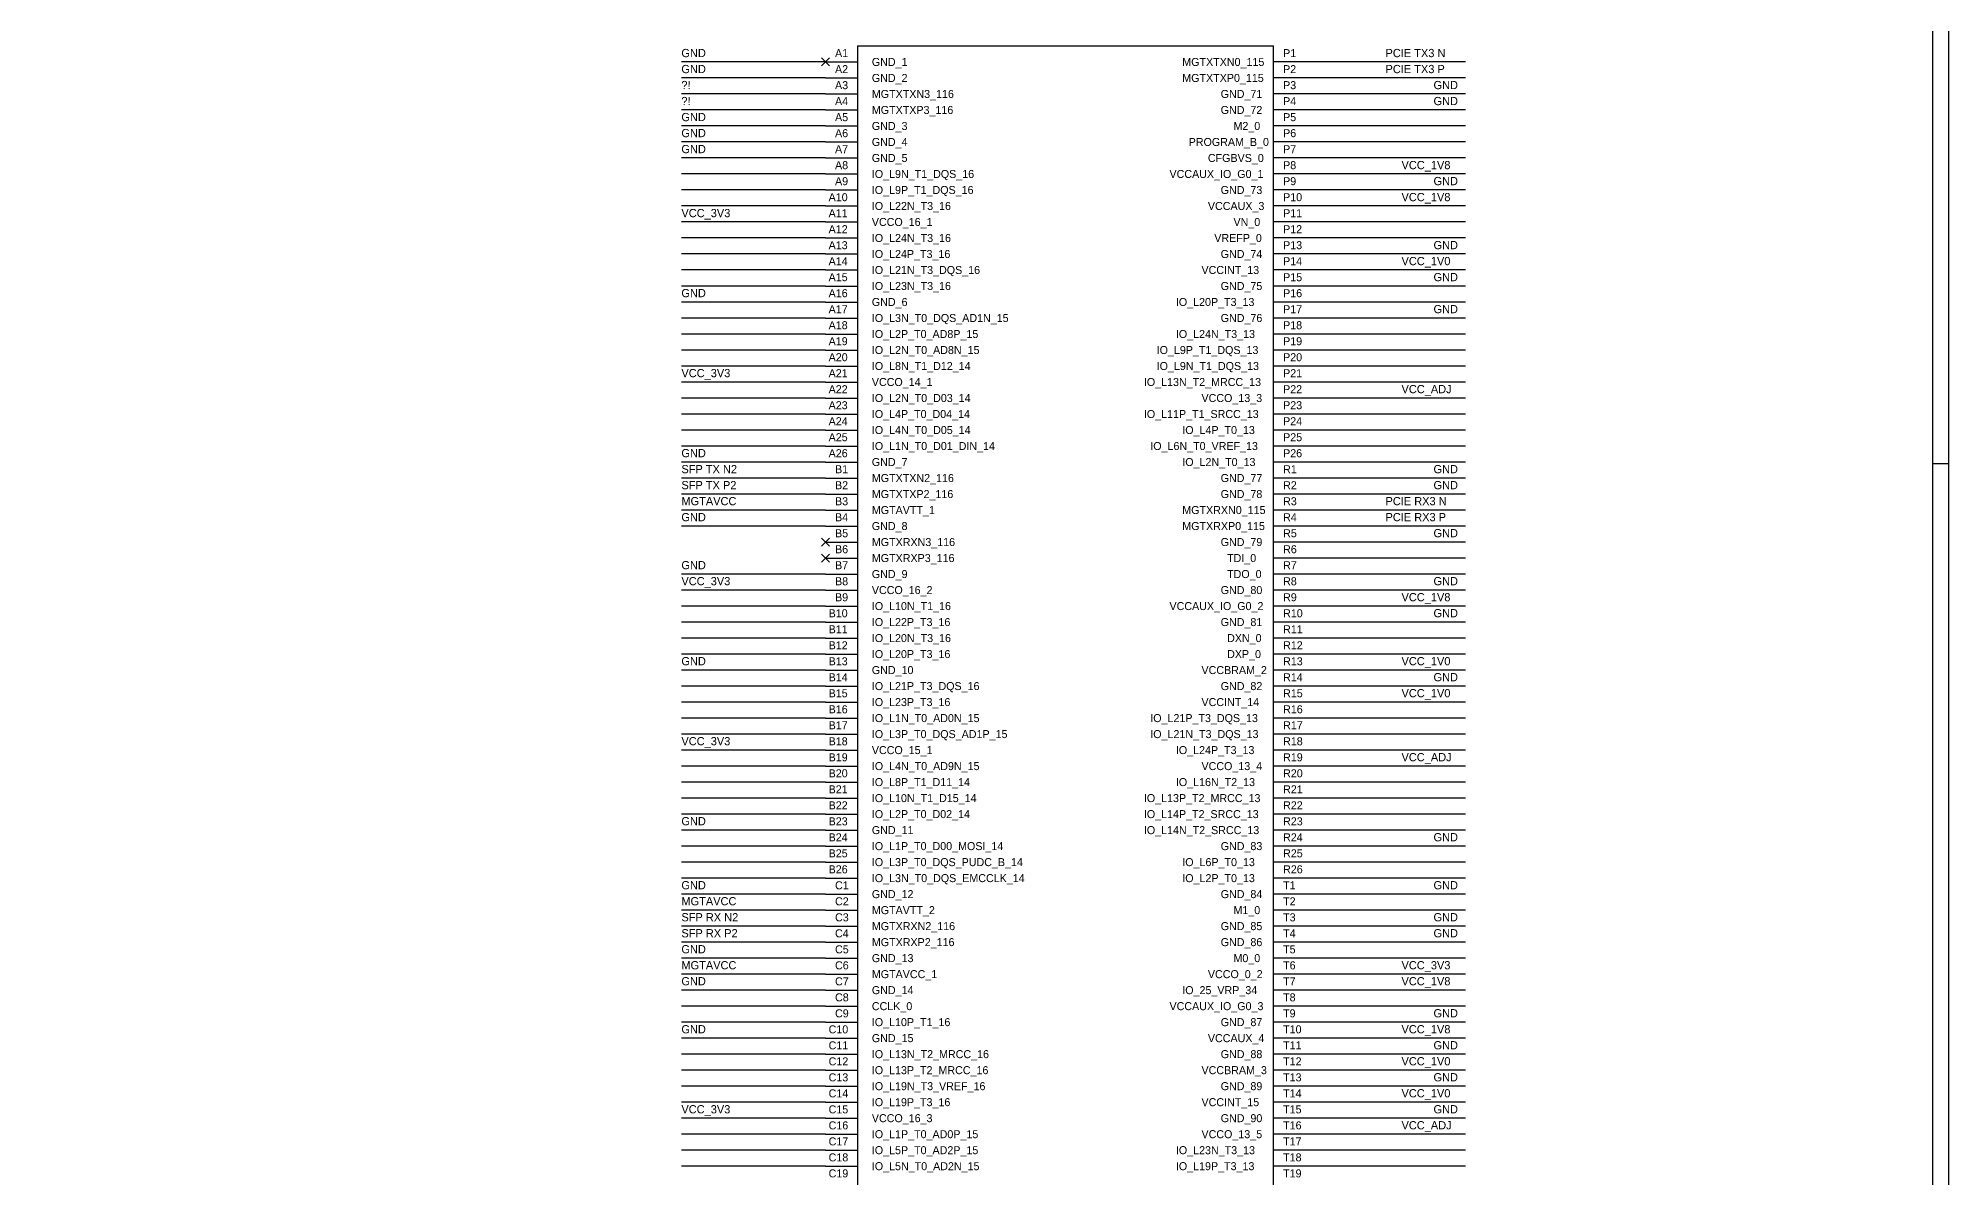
# Model space of a CAD drawing. Extents: x -3 to 747, y 3 to 1202.
# Drawn here: x 444 to 747.3, y 784 to 964.9 of the extents above; entities that cross this region are included whole.
import ezdxf

# ---------------------------------------------------------------- set-up
doc = ezdxf.new("R2010")
doc.units = 0

msp = doc.modelspace()

# ---------------------------------------------------------------- linework, layer by layer
at = {"layer": 'PARTS'}
for p, q in [((568.325, 961.771), (569.595, 960.501)), ((569.595, 961.771), (568.325, 960.501)), ((568.96, 961.136), (574.04, 961.136)), ((568.96, 958.596), (574.04, 958.596)), ((645.16, 961.136), (640.08, 961.136)), ((645.16, 958.596), (640.08, 958.596)), ((568.96, 956.056), (574.04, 956.056)), ((645.16, 956.056), (640.08, 956.056)), ((568.96, 953.516), (574.04, 953.516)), ((645.16, 953.516), (640.08, 953.516)), ((568.96, 950.976), (574.04, 950.976)), ((645.16, 950.976), (640.08, 950.976)), ((568.96, 948.436), (574.04, 948.436)), ((645.16, 948.436), (640.08, 948.436)), ((568.96, 945.896), (574.04, 945.896)), ((568.96, 943.356), (574.04, 943.356)), ((645.16, 945.896), (640.08, 945.896)), ((645.16, 943.356), (640.08, 943.356)), ((568.96, 940.816), (574.04, 940.816)), ((645.16, 940.816), (640.08, 940.816)), ((568.96, 938.276), (574.04, 938.276)), ((645.16, 938.276), (640.08, 938.276)), ((568.96, 935.736), (574.04, 935.736)), ((645.16, 935.736), (640.08, 935.736)), ((568.96, 933.196), (574.04, 933.196)), ((645.16, 933.196), (640.08, 933.196)), ((568.96, 930.656), (574.04, 930.656)), ((568.96, 928.116), (574.04, 928.116)), ((645.16, 930.656), (640.08, 930.656)), ((645.16, 928.116), (640.08, 928.116)), ((568.96, 925.576), (574.04, 925.576)), ((645.16, 925.576), (640.08, 925.576)), ((568.96, 923.036), (574.04, 923.036)), ((645.16, 923.036), (640.08, 923.036)), ((568.96, 920.496), (574.04, 920.496)), ((645.16, 920.496), (640.08, 920.496)), ((568.96, 917.956), (574.04, 917.956)), ((645.16, 917.956), (640.08, 917.956)), ((568.96, 915.416), (574.04, 915.416)), ((568.96, 912.876), (574.04, 912.876)), ((645.16, 915.416), (640.08, 915.416)), ((645.16, 912.876), (640.08, 912.876)), ((568.96, 910.336), (574.04, 910.336)), ((645.16, 910.336), (640.08, 910.336)), ((568.96, 907.796), (574.04, 907.796)), ((645.16, 907.796), (640.08, 907.796)), ((568.96, 905.256), (574.04, 905.256)), ((645.16, 905.256), (640.08, 905.256)), ((568.96, 902.716), (574.04, 902.716)), ((645.16, 902.716), (640.08, 902.716)), ((568.96, 900.176), (574.04, 900.176)), ((645.16, 900.176), (640.08, 900.176)), ((568.96, 897.636), (574.04, 897.636)), ((568.96, 895.096), (574.04, 895.096)), ((645.16, 897.636), (640.08, 897.636)), ((645.16, 895.096), (640.08, 895.096)), ((568.96, 892.556), (574.04, 892.556)), ((645.16, 892.556), (640.08, 892.556)), ((568.96, 890.016), (574.04, 890.016)), ((645.16, 890.016), (640.08, 890.016)), ((568.325, 885.571), (569.595, 884.301)), ((569.595, 885.571), (568.325, 884.301)), ((568.96, 887.476), (574.04, 887.476)), ((645.16, 887.476), (640.08, 887.476)), ((568.325, 883.031), (569.595, 881.761)), ((569.595, 883.031), (568.325, 881.761)), ((568.96, 884.936), (574.04, 884.936)), ((645.16, 884.936), (640.08, 884.936)), ((568.96, 882.396), (574.04, 882.396)), ((568.96, 879.856), (574.04, 879.856)), ((645.16, 882.396), (640.08, 882.396)), ((645.16, 879.856), (640.08, 879.856)), ((568.96, 877.316), (574.04, 877.316)), ((645.16, 877.316), (640.08, 877.316)), ((568.96, 874.776), (574.04, 874.776)), ((645.16, 874.776), (640.08, 874.776)), ((568.96, 872.236), (574.04, 872.236)), ((645.16, 872.236), (640.08, 872.236)), ((568.96, 869.696), (574.04, 869.696)), ((645.16, 869.696), (640.08, 869.696)), ((568.96, 867.156), (574.04, 867.156)), ((568.96, 864.616), (574.04, 864.616)), ((645.16, 867.156), (640.08, 867.156)), ((645.16, 864.616), (640.08, 864.616)), ((568.96, 862.076), (574.04, 862.076)), ((645.16, 862.076), (640.08, 862.076)), ((568.96, 859.536), (574.04, 859.536)), ((645.16, 859.536), (640.08, 859.536)), ((568.96, 856.996), (574.04, 856.996)), ((645.16, 856.996), (640.08, 856.996)), ((568.96, 854.456), (574.04, 854.456)), ((645.16, 854.456), (640.08, 854.456)), ((568.96, 851.916), (574.04, 851.916)), ((568.96, 849.376), (574.04, 849.376)), ((645.16, 851.916), (640.08, 851.916)), ((645.16, 849.376), (640.08, 849.376)), ((568.96, 846.836), (574.04, 846.836)), ((645.16, 846.836), (640.08, 846.836)), ((568.96, 844.296), (574.04, 844.296)), ((645.16, 844.296), (640.08, 844.296)), ((568.96, 841.756), (574.04, 841.756)), ((645.16, 841.756), (640.08, 841.756)), ((568.96, 839.216), (574.04, 839.216)), ((645.16, 839.216), (640.08, 839.216)), ((568.96, 836.676), (574.04, 836.676)), ((568.96, 834.136), (574.04, 834.136)), ((645.16, 836.676), (640.08, 836.676)), ((645.16, 834.136), (640.08, 834.136)), ((568.96, 831.596), (574.04, 831.596)), ((645.16, 831.596), (640.08, 831.596)), ((568.96, 829.056), (574.04, 829.056)), ((645.16, 829.056), (640.08, 829.056)), ((568.96, 826.516), (574.04, 826.516)), ((645.16, 826.516), (640.08, 826.516)), ((568.96, 823.976), (574.04, 823.976)), ((645.16, 823.976), (640.08, 823.976)), ((568.96, 821.436), (574.04, 821.436)), ((568.96, 818.896), (574.04, 818.896)), ((645.16, 821.436), (640.08, 821.436)), ((645.16, 818.896), (640.08, 818.896)), ((568.96, 816.356), (574.04, 816.356)), ((645.16, 816.356), (640.08, 816.356)), ((568.96, 813.816), (574.04, 813.816)), ((645.16, 813.816), (640.08, 813.816)), ((568.96, 811.276), (574.04, 811.276)), ((645.16, 811.276), (640.08, 811.276)), ((568.96, 808.736), (574.04, 808.736)), ((645.16, 808.736), (640.08, 808.736)), ((568.96, 806.196), (574.04, 806.196)), ((568.96, 803.656), (574.04, 803.656)), ((645.16, 806.196), (640.08, 806.196)), ((645.16, 803.656), (640.08, 803.656)), ((568.96, 801.116), (574.04, 801.116)), ((645.16, 801.116), (640.08, 801.116)), ((568.96, 798.576), (574.04, 798.576)), ((645.16, 798.576), (640.08, 798.576)), ((568.96, 796.036), (574.04, 796.036)), ((645.16, 796.036), (640.08, 796.036)), ((568.96, 793.496), (574.04, 793.496)), ((645.16, 793.496), (640.08, 793.496)), ((568.96, 790.956), (574.04, 790.956)), ((645.16, 790.956), (640.08, 790.956)), ((568.96, 788.416), (574.04, 788.416)), ((568.96, 785.876), (574.04, 785.876)), ((645.16, 788.416), (640.08, 788.416)), ((645.16, 785.876), (640.08, 785.876))]:
    msp.add_line(p, q, dxfattribs=at)
for points in [[(574.04, 963.676), (640.08, 963.676)], [(574.04, 963.676), (574.04, 102.616)], [(640.08, 102.616), (640.08, 963.676)]]:
    msp.add_lwpolyline(points, dxfattribs=at)
at = {"layer": 'TITLE'}
for points in [[(-2.54, 2.54), (747.268, 2.54), (747.268, 1202.436), (-2.54, 1202.436)], [(0, 5.08), (744.728, 5.08), (744.728, 1199.896), (0, 1199.896)]]:
    msp.add_lwpolyline(points, close=True, dxfattribs=at)
msp.add_lwpolyline([(744.728, 897.382), (747.268, 897.382)], dxfattribs=at)
at = {"layer": 'WIRE'}
for points in [[(568.96, 961.136), (546.1, 961.136)], [(568.96, 958.596), (546.1, 958.596)], [(670.56, 961.136), (645.16, 961.136)], [(670.56, 958.596), (645.16, 958.596)], [(568.96, 956.056), (546.1, 956.056)], [(670.56, 956.056), (645.16, 956.056)], [(568.96, 953.516), (546.1, 953.516)], [(670.56, 953.516), (645.16, 953.516)], [(568.96, 950.976), (546.1, 950.976)], [(670.56, 950.976), (645.16, 950.976)], [(568.96, 948.436), (546.1, 948.436)], [(670.56, 948.436), (645.16, 948.436)], [(568.96, 945.896), (546.1, 945.896)], [(568.96, 943.356), (546.1, 943.356)], [(670.56, 945.896), (645.16, 945.896)], [(670.56, 943.356), (645.16, 943.356)], [(568.96, 940.816), (546.1, 940.816)], [(670.56, 940.816), (645.16, 940.816)], [(568.96, 938.276), (546.1, 938.276)], [(670.56, 938.276), (645.16, 938.276)], [(568.96, 935.736), (546.1, 935.736)], [(670.56, 935.736), (645.16, 935.736)], [(568.96, 933.196), (546.1, 933.196)], [(670.56, 933.196), (645.16, 933.196)], [(568.96, 930.656), (546.1, 930.656)], [(568.96, 928.116), (546.1, 928.116)], [(670.56, 930.656), (645.16, 930.656)], [(670.56, 928.116), (645.16, 928.116)], [(568.96, 925.576), (546.1, 925.576)], [(670.56, 925.576), (645.16, 925.576)], [(568.96, 923.036), (546.1, 923.036)], [(670.56, 923.036), (645.16, 923.036)], [(568.96, 920.496), (546.1, 920.496)], [(670.56, 920.496), (645.16, 920.496)], [(568.96, 917.956), (546.1, 917.956)], [(670.56, 917.956), (645.16, 917.956)], [(568.96, 915.416), (546.1, 915.416)], [(568.96, 912.876), (546.1, 912.876)], [(670.56, 915.416), (645.16, 915.416)], [(670.56, 912.876), (645.16, 912.876)], [(568.96, 910.336), (546.1, 910.336)], [(670.56, 910.336), (645.16, 910.336)], [(568.96, 907.796), (546.1, 907.796)], [(670.56, 907.796), (645.16, 907.796)], [(568.96, 905.256), (546.1, 905.256)], [(670.56, 905.256), (645.16, 905.256)], [(568.96, 902.716), (546.1, 902.716)], [(670.56, 902.716), (645.16, 902.716)], [(568.96, 900.176), (546.1, 900.176)], [(670.56, 900.176), (645.16, 900.176)], [(568.96, 897.636), (546.1, 897.636)], [(568.96, 895.096), (546.1, 895.096)], [(670.56, 897.636), (645.16, 897.636)], [(670.56, 895.096), (645.16, 895.096)], [(568.96, 892.556), (546.1, 892.556)], [(670.56, 892.556), (645.16, 892.556)], [(568.96, 890.016), (546.1, 890.016)], [(670.56, 890.016), (645.16, 890.016)], [(568.96, 887.476), (546.1, 887.476)], [(670.56, 887.476), (645.16, 887.476)], [(670.56, 884.936), (645.16, 884.936)], [(568.96, 879.856), (546.1, 879.856)], [(670.56, 882.396), (645.16, 882.396)], [(670.56, 879.856), (645.16, 879.856)], [(568.96, 877.316), (546.1, 877.316)], [(670.56, 877.316), (645.16, 877.316)], [(568.96, 874.776), (546.1, 874.776)], [(670.56, 874.776), (645.16, 874.776)], [(568.96, 872.236), (546.1, 872.236)], [(670.56, 872.236), (645.16, 872.236)], [(568.96, 869.696), (546.1, 869.696)], [(670.56, 869.696), (645.16, 869.696)], [(568.96, 867.156), (546.1, 867.156)], [(568.96, 864.616), (546.1, 864.616)], [(670.56, 867.156), (645.16, 867.156)], [(670.56, 864.616), (645.16, 864.616)], [(568.96, 862.076), (546.1, 862.076)], [(670.56, 862.076), (645.16, 862.076)], [(568.96, 859.536), (546.1, 859.536)], [(670.56, 859.536), (645.16, 859.536)], [(568.96, 856.996), (546.1, 856.996)], [(670.56, 856.996), (645.16, 856.996)], [(568.96, 854.456), (546.1, 854.456)], [(670.56, 854.456), (645.16, 854.456)], [(568.96, 851.916), (546.1, 851.916)], [(568.96, 849.376), (546.1, 849.376)], [(670.56, 851.916), (645.16, 851.916)], [(670.56, 849.376), (645.16, 849.376)], [(568.96, 846.836), (546.1, 846.836)], [(670.56, 846.836), (645.16, 846.836)], [(568.96, 844.296), (546.1, 844.296)], [(670.56, 844.296), (645.16, 844.296)], [(568.96, 841.756), (546.1, 841.756)], [(670.56, 841.756), (645.16, 841.756)], [(568.96, 839.216), (546.1, 839.216)], [(670.56, 839.216), (645.16, 839.216)], [(568.96, 836.676), (546.1, 836.676)], [(568.96, 834.136), (546.1, 834.136)], [(670.56, 836.676), (645.16, 836.676)], [(670.56, 834.136), (645.16, 834.136)], [(568.96, 831.596), (546.1, 831.596)], [(670.56, 831.596), (645.16, 831.596)], [(568.96, 829.056), (546.1, 829.056)], [(670.56, 829.056), (645.16, 829.056)], [(568.96, 826.516), (546.1, 826.516)], [(670.56, 826.516), (645.16, 826.516)], [(568.96, 823.976), (546.1, 823.976)], [(670.56, 823.976), (645.16, 823.976)], [(568.96, 821.436), (546.1, 821.436)], [(568.96, 818.896), (546.1, 818.896)], [(670.56, 821.436), (645.16, 821.436)], [(670.56, 818.896), (645.16, 818.896)], [(568.96, 816.356), (546.1, 816.356)], [(670.56, 816.356), (645.16, 816.356)], [(568.96, 813.816), (546.1, 813.816)], [(670.56, 813.816), (645.16, 813.816)], [(568.96, 811.276), (546.1, 811.276)], [(670.56, 811.276), (645.16, 811.276)], [(568.96, 808.736), (546.1, 808.736)], [(670.56, 808.736), (645.16, 808.736)], [(568.96, 806.196), (546.1, 806.196)], [(568.96, 803.656), (546.1, 803.656)], [(670.56, 806.196), (645.16, 806.196)], [(670.56, 803.656), (645.16, 803.656)], [(568.96, 801.116), (546.1, 801.116)], [(670.56, 801.116), (645.16, 801.116)], [(568.96, 798.576), (546.1, 798.576)], [(670.56, 798.576), (645.16, 798.576)], [(568.96, 796.036), (546.1, 796.036)], [(670.56, 796.036), (645.16, 796.036)], [(568.96, 793.496), (546.1, 793.496)], [(670.56, 793.496), (645.16, 793.496)], [(568.96, 790.956), (546.1, 790.956)], [(670.56, 790.956), (645.16, 790.956)], [(568.96, 788.416), (546.1, 788.416)], [(568.96, 785.876), (546.1, 785.876)], [(670.56, 788.416), (645.16, 788.416)], [(670.56, 785.876), (645.16, 785.876)]]:
    msp.add_lwpolyline(points, dxfattribs=at)

# ---------------------------------------------------------------- texts
at = {"layer": 'PARTS'}
for s, p in [('A1', (570.484, 961.898)), ('GND_1', (576.326, 960.501)), ('MGTXTXN0_115', (625.602, 960.501)), ('P1', (641.604, 961.898)), ('A2', (570.484, 959.358)), ('GND_2', (576.326, 957.961)), ('MGTXTXP0_115', (625.602, 957.961)), ('P2', (641.604, 959.358)), ('A3', (570.484, 956.818)), ('A4', (570.484, 954.278)), ('MGTXTXN3_116', (576.326, 955.421)), ('GND_71', (631.698, 955.421)), ('P3', (641.604, 956.818)), ('P4', (641.604, 954.278)), ('A5', (570.484, 951.738)), ('MGTXTXP3_116', (576.326, 952.881)), ('GND_72', (631.698, 952.881)), ('P5', (641.604, 951.738)), ('A6', (570.484, 949.198)), ('GND_3', (576.326, 950.341)), ('M2_0', (633.73, 950.341)), ('P6', (641.604, 949.198)), ('A7', (570.484, 946.658)), ('GND_4', (576.326, 947.801)), ('GND_5', (576.326, 945.261)), ('PROGRAM_B_0', (626.618, 947.801)), ('CFGBVS_0', (629.666, 945.261)), ('P7', (641.604, 946.658)), ('A8', (570.484, 944.118)), ('IO_L9N_T1_DQS_16', (576.326, 942.721)), ('VCCAUX_IO_G0_1', (623.57, 942.721)), ('P8', (641.604, 944.118)), ('A10', (569.468, 939.038)), ('A9', (570.484, 941.578)), ('IO_L9P_T1_DQS_16', (576.326, 940.181)), ('GND_73', (631.698, 940.181)), ('P9', (641.604, 941.578)), ('P10', (641.604, 939.038)), ('A11', (569.468, 936.498)), ('IO_L22N_T3_16', (576.326, 937.641)), ('VCCAUX_3', (629.666, 937.641)), ('P11', (641.604, 936.498)), ('A12', (569.468, 933.958)), ('VCCO_16_1', (576.326, 935.101)), ('VN_0', (633.73, 935.101)), ('P12', (641.604, 933.958)), ('A13', (569.468, 931.418)), ('IO_L24N_T3_16', (576.326, 932.561)), ('IO_L24P_T3_16', (576.326, 930.021)), ('VREFP_0', (630.682, 932.561)), ('GND_74', (631.698, 930.021)), ('P13', (641.604, 931.418)), ('A14', (569.468, 928.878)), ('IO_L21N_T3_DQS_16', (576.326, 927.481)), ('VCCINT_13', (628.65, 927.481)), ('P14', (641.604, 928.878)), ('A15', (569.468, 926.338)), ('A16', (569.468, 923.798)), ('IO_L23N_T3_16', (576.326, 924.941)), ('GND_75', (631.698, 924.941)), ('P15', (641.604, 926.338)), ('P16', (641.604, 923.798)), ('A17', (569.468, 921.258)), ('GND_6', (576.326, 922.401)), ('IO_L20P_T3_13', (624.586, 922.401)), ('P17', (641.604, 921.258)), ('A18', (569.468, 918.718)), ('IO_L3N_T0_DQS_AD1N_15', (576.326, 919.861)), ('GND_76', (631.698, 919.861)), ('P18', (641.604, 918.718)), ('A19', (569.468, 916.178)), ('IO_L2P_T0_AD8P_15', (576.326, 917.321)), ('IO_L2N_T0_AD8N_15', (576.326, 914.781)), ('IO_L9P_T1_DQS_13', (621.538, 914.781)), ('IO_L24N_T3_13', (624.586, 917.321)), ('P19', (641.604, 916.178)), ('A20', (569.468, 913.638)), ('IO_L8N_T1_D12_14', (576.326, 912.241)), ('IO_L9N_T1_DQS_13', (621.538, 912.241)), ('P20', (641.604, 913.638)), ('A21', (569.468, 911.098)), ('A22', (569.468, 908.558)), ('VCCO_14_1', (576.326, 909.701)), ('IO_L13N_T2_MRCC_13', (619.506, 909.701)), ('P21', (641.604, 911.098)), ('P22', (641.604, 908.558)), ('A23', (569.468, 906.018)), ('IO_L2N_T0_D03_14', (576.326, 907.161)), ('VCCO_13_3', (628.65, 907.161)), ('P23', (641.604, 906.018)), ('A24', (569.468, 903.478)), ('IO_L4P_T0_D04_14', (576.326, 904.621)), ('IO_L11P_T1_SRCC_13', (619.506, 904.621)), ('P24', (641.604, 903.478)), ('A25', (569.468, 900.938)), ('IO_L4N_T0_D05_14', (576.326, 902.081)), ('IO_L1N_T0_D01_DIN_14', (576.326, 899.541)), ('IO_L6N_T0_VREF_13', (620.522, 899.541)), ('IO_L4P_T0_13', (625.602, 902.081)), ('P25', (641.604, 900.938)), ('A26', (569.468, 898.398)), ('GND_7', (576.326, 897.001)), ('IO_L2N_T0_13', (625.602, 897.001)), ('P26', (641.604, 898.398)), ('B1', (570.484, 895.858)), ('MGTXTXN2_116', (576.326, 894.461)), ('GND_77', (631.698, 894.461)), ('R1', (641.604, 895.858)), ('B2', (570.484, 893.318)), ('B3', (570.484, 890.778)), ('MGTXTXP2_116', (576.326, 891.921)), ('GND_78', (631.698, 891.921)), ('R2', (641.604, 893.318)), ('R3', (641.604, 890.778)), ('B4', (570.484, 888.238)), ('MGTAVTT_1', (576.326, 889.381)), ('MGTXRXN0_115', (625.602, 889.381)), ('R4', (641.604, 888.238)), ('B5', (570.484, 885.698)), ('GND_8', (576.326, 886.841)), ('MGTXRXN3_116', (576.326, 884.301)), ('MGTXRXP0_115', (625.602, 886.841)), ('GND_79', (631.698, 884.301)), ('R5', (641.604, 885.698)), ('B6', (570.484, 883.158)), ('MGTXRXP3_116', (576.326, 881.761)), ('TDI_0', (632.714, 881.761)), ('R6', (641.604, 883.158)), ('B7', (570.484, 880.618)), ('GND_9', (576.326, 879.221)), ('TDO_0', (632.714, 879.221)), ('R7', (641.604, 880.618)), ('B8', (570.484, 878.078)), ('B9', (570.484, 875.538)), ('VCCO_16_2', (576.326, 876.681)), ('GND_80', (631.698, 876.681)), ('R8', (641.604, 878.078)), ('R9', (641.604, 875.538)), ('B10', (569.468, 872.998)), ('IO_L10N_T1_16', (576.326, 874.141)), ('VCCAUX_IO_G0_2', (623.57, 874.141)), ('R10', (641.604, 872.998)), ('B11', (569.468, 870.458)), ('IO_L22P_T3_16', (576.326, 871.601)), ('GND_81', (631.698, 871.601)), ('R11', (641.604, 870.458)), ('B12', (569.468, 867.918)), ('IO_L20N_T3_16', (576.326, 869.061)), ('IO_L20P_T3_16', (576.326, 866.521)), ('DXN_0', (632.714, 869.061)), ('DXP_0', (632.714, 866.521)), ('R12', (641.604, 867.918)), ('B13', (569.468, 865.378)), ('GND_10', (576.326, 863.981)), ('VCCBRAM_2', (628.65, 863.981)), ('R13', (641.604, 865.378)), ('B14', (569.468, 862.838)), ('B15', (569.468, 860.298)), ('IO_L21P_T3_DQS_16', (576.326, 861.441)), ('GND_82', (631.698, 861.441)), ('R14', (641.604, 862.838)), ('R15', (641.604, 860.298)), ('B16', (569.468, 857.758)), ('IO_L23P_T3_16', (576.326, 858.901)), ('VCCINT_14', (628.65, 858.901)), ('R16', (641.604, 857.758)), ('B17', (569.468, 855.218)), ('IO_L1N_T0_AD0N_15', (576.326, 856.361)), ('IO_L21P_T3_DQS_13', (620.522, 856.361)), ('R17', (641.604, 855.218)), ('B18', (569.468, 852.678)), ('VCCO_15_1', (576.326, 851.281)), ('IO_L3P_T0_DQS_AD1P_15', (576.326, 853.821)), ('IO_L21N_T3_DQS_13', (620.522, 853.821)), ('IO_L24P_T3_13', (624.586, 851.281)), ('R18', (641.604, 852.678)), ('B19', (569.468, 850.138)), ('IO_L4N_T0_AD9N_15', (576.326, 848.741)), ('VCCO_13_4', (628.65, 848.741)), ('R19', (641.604, 850.138)), ('B20', (569.468, 847.598)), ('B21', (569.468, 845.058)), ('IO_L8P_T1_D11_14', (576.326, 846.201)), ('IO_L16N_T2_13', (624.586, 846.201)), ('R20', (641.604, 847.598)), ('R21', (641.604, 845.058)), ('B22', (569.468, 842.518)), ('IO_L10N_T1_D15_14', (576.326, 843.661)), ('IO_L13P_T2_MRCC_13', (619.506, 843.661)), ('R22', (641.604, 842.518)), ('B23', (569.468, 839.978)), ('IO_L2P_T0_D02_14', (576.326, 841.121)), ('IO_L14P_T2_SRCC_13', (619.506, 841.121)), ('R23', (641.604, 839.978)), ('B24', (569.468, 837.438)), ('GND_11', (576.326, 838.581)), ('IO_L1P_T0_D00_MOSI_14', (576.326, 836.041)), ('IO_L14N_T2_SRCC_13', (619.506, 838.581)), ('GND_83', (631.698, 836.041)), ('R24', (641.604, 837.438)), ('B25', (569.468, 834.898)), ('IO_L3P_T0_DQS_PUDC_B_14', (576.326, 833.501)), ('IO_L6P_T0_13', (625.602, 833.501)), ('R25', (641.604, 834.898)), ('B26', (569.468, 832.358)), ('C1', (570.484, 829.818)), ('IO_L3N_T0_DQS_EMCCLK_14', (576.326, 830.961)), ('IO_L2P_T0_13', (625.602, 830.961)), ('T1', (641.604, 829.818)), ('R26', (641.604, 832.358)), ('C2', (570.484, 827.278)), ('GND_12', (576.326, 828.421)), ('GND_84', (631.698, 828.421)), ('T2', (641.604, 827.278)), ('C3', (570.484, 824.738)), ('MGTAVTT_2', (576.326, 825.881)), ('M1_0', (633.73, 825.881)), ('T3', (641.604, 824.738)), ('C4', (570.484, 822.198)), ('MGTXRXN2_116', (576.326, 823.341)), ('MGTXRXP2_116', (576.326, 820.801)), ('GND_85', (631.698, 823.341)), ('GND_86', (631.698, 820.801)), ('T4', (641.604, 822.198)), ('C5', (570.484, 819.658)), ('GND_13', (576.326, 818.261)), ('M0_0', (633.73, 818.261)), ('T5', (641.604, 819.658)), ('C6', (570.484, 817.118)), ('C7', (570.484, 814.578)), ('MGTAVCC_1', (576.326, 815.721)), ('VCCO_0_2', (629.666, 815.721)), ('T6', (641.604, 817.118)), ('T7', (641.604, 814.578)), ('C8', (570.484, 812.038)), ('GND_14', (576.326, 813.181)), ('IO_25_VRP_34', (625.602, 813.181)), ('T8', (641.604, 812.038)), ('C9', (570.484, 809.498)), ('CCLK_0', (576.326, 810.641)), ('VCCAUX_IO_G0_3', (623.57, 810.641)), ('T9', (641.604, 809.498)), ('C10', (569.468, 806.958)), ('GND_15', (576.326, 805.561)), ('IO_L10P_T1_16', (576.326, 808.101)), ('VCCAUX_4', (629.666, 805.561)), ('GND_87', (631.698, 808.101)), ('T10', (641.604, 806.958)), ('C11', (569.468, 804.418)), ('IO_L13N_T2_MRCC_16', (576.326, 803.021)), ('GND_88', (631.698, 803.021)), ('T11', (641.604, 804.418)), ('C12', (569.468, 801.878)), ('C13', (569.468, 799.338)), ('IO_L13P_T2_MRCC_16', (576.326, 800.481)), ('VCCBRAM_3', (628.65, 800.481)), ('T12', (641.604, 801.878)), ('T13', (641.604, 799.338)), ('C14', (569.468, 796.798)), ('IO_L19N_T3_VREF_16', (576.326, 797.941)), ('GND_89', (631.698, 797.941)), ('T14', (641.604, 796.798)), ('C15', (569.468, 794.258)), ('IO_L19P_T3_16', (576.326, 795.401)), ('VCCINT_15', (628.65, 795.401)), ('T15', (641.604, 794.258)), ('C16', (569.468, 791.718)), ('VCCO_16_3', (576.326, 792.861)), ('IO_L1P_T0_AD0P_15', (576.326, 790.321)), ('VCCO_13_5', (628.65, 790.321)), ('GND_90', (631.698, 792.861)), ('T16', (641.604, 791.718)), ('C17', (569.468, 789.178)), ('IO_L5P_T0_AD2P_15', (576.326, 787.781)), ('IO_L23N_T3_13', (624.586, 787.781)), ('T17', (641.604, 789.178)), ('C18', (569.468, 786.638)), ('IO_L5N_T0_AD2N_15', (576.326, 785.241)), ('IO_L19P_T3_13', (624.586, 785.241)), ('T18', (641.604, 786.638)), ('C19', (569.468, 784.098)), ('T19', (641.604, 784.098))]:
    msp.add_text(s, height=1.27, dxfattribs=at).set_placement(p)
at = {"layer": 'WIRETEXT'}
for s, p in [('GND', (546.1, 961.898)), ('PCIE TX3 N', (657.86, 961.898)), ('GND', (546.1, 959.358)), ('PCIE TX3 P', (657.86, 959.358)), ('?!', (546.1, 956.818)), ('?!', (546.1, 954.278)), ('GND', (665.48, 956.818)), ('GND', (665.48, 954.278)), ('GND', (546.1, 951.738)), ('GND', (546.1, 949.198)), ('GND', (546.1, 946.658)), ('VCC_1V8', (660.4, 944.118)), ('VCC_1V8', (660.4, 939.038)), ('GND', (665.48, 941.578)), ('VCC_3V3', (546.1, 936.498)), ('GND', (665.48, 931.418)), ('VCC_1V0', (660.4, 928.878)), ('GND', (546.1, 923.798)), ('GND', (665.48, 926.338)), ('GND', (665.48, 921.258)), ('VCC_3V3', (546.1, 911.098)), ('VCC_ADJ', (660.4, 908.558)), ('GND', (546.1, 898.398)), ('SFP TX N2', (546.1, 895.858)), ('SFP TX P2', (546.1, 893.318)), ('GND', (665.48, 895.858)), ('GND', (665.48, 893.318)), ('MGTAVCC', (546.1, 890.778)), ('PCIE RX3 N', (657.86, 890.778)), ('GND', (546.1, 888.238)), ('PCIE RX3 P', (657.86, 888.238)), ('GND', (665.48, 885.698)), ('GND', (546.1, 880.618)), ('VCC_3V3', (546.1, 878.078)), ('VCC_1V8', (660.4, 875.538)), ('GND', (665.48, 878.078)), ('GND', (665.48, 872.998)), ('GND', (546.1, 865.378)), ('VCC_1V0', (660.4, 865.378)), ('VCC_1V0', (660.4, 860.298)), ('GND', (665.48, 862.838)), ('VCC_3V3', (546.1, 852.678)), ('VCC_ADJ', (660.4, 850.138)), ('GND', (546.1, 839.978)), ('GND', (665.48, 837.438)), ('GND', (546.1, 829.818)), ('GND', (665.48, 829.818)), ('MGTAVCC', (546.1, 827.278)), ('SFP RX N2', (546.1, 824.738)), ('GND', (665.48, 824.738)), ('SFP RX P2', (546.1, 822.198)), ('GND', (665.48, 822.198)), ('GND', (546.1, 819.658)), ('GND', (546.1, 814.578)), ('MGTAVCC', (546.1, 817.118)), ('VCC_3V3', (660.4, 817.118)), ('VCC_1V8', (660.4, 814.578)), ('GND', (665.48, 809.498)), ('GND', (546.1, 806.958)), ('VCC_1V8', (660.4, 806.958)), ('GND', (665.48, 804.418)), ('VCC_1V0', (660.4, 801.878)), ('GND', (665.48, 799.338)), ('VCC_1V0', (660.4, 796.798)), ('VCC_3V3', (546.1, 794.258)), ('GND', (665.48, 794.258)), ('VCC_ADJ', (660.4, 791.718))]:
    msp.add_text(s, height=1.3057, dxfattribs=at).set_placement(p)

doc.saveas('drawing.dxf')
